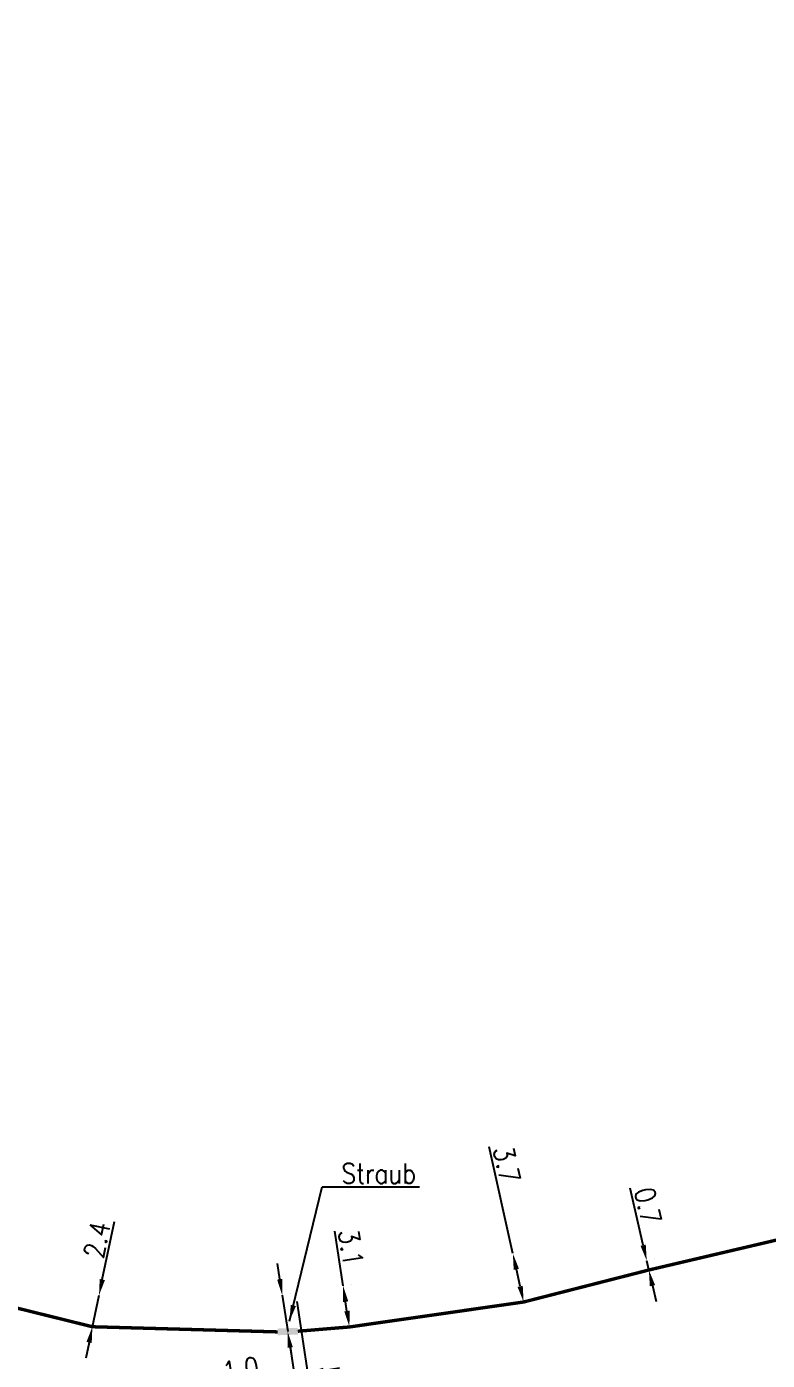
# Model space of a CAD drawing. Header units: millimetres. Extents: x 149996 to 151004, y 126998 to 128018.
# Drawn here: x 150780.6 to 150835.9, y 127224.4 to 127323.9 of the extents above; entities that cross this region are included whole.
import ezdxf
from ezdxf.enums import TextEntityAlignment as Align

# ---------------------------------------------------------------- set-up
doc = ezdxf.new("R2010")
doc.units = ezdxf.units.MM
doc.header["$PDMODE"] = 34
doc.linetypes.add('L_25_PE', pattern=[2000, 1000, 1000])
doc.layers.get('0').update_dxf_attribs({"linetype": 'CONTINUOUS'})
doc.layers.get('DEFPOINTS').update_dxf_attribs({"linetype": 'CONTINUOUS'})
doc.layers.add('L_150', color=1, linetype='CONTINUOUS')
doc.layers.add('L_340', color=7, linetype='CONTINUOUS')
doc.styles.get("Standard").update_dxf_attribs({"font": 'romans.shx', "width": 0.85})
doc.dimstyles.get("Standard").update_dxf_attribs({"dimtxt": 1.5, "dimasz": 1.2, "dimexe": 0.625, "dimexo": 0.625, "dimgap": 0.25, "dimtad": 1, "dimdec": 1, "dimzin": 0, "dimdsep": 46, "dimtxsty": 'Standard', "dimcen": -0.5, "dimadec": 0, "dimazin": 0, "dimtfac": 1, "dimtdec": 1, "dimtmove": 0, "dimatfit": 3, "dimfxl": 0, "dimtolj": 1, "dimtzin": 0, "dimarcsym": 0})

# ---------------------------------------------------------------- blocks, each defined once
blk = doc.blocks.new('*D613')
at = {"layer": 'DEFPOINTS', "color": 0, "linetype": 'Continuous', "transparency": 16777216}
for p in [(150785.987, 127229.242), (150785.987, 127229.242), (150785.493, 127226.893)]:
    blk.add_point(p, dxfattribs=at)
at = {"layer": 'L_150', "color": 0, "linetype": 'Continuous', "lineweight": -2, "transparency": 16777216}
for p, q in [((150786.234, 127230.416), (150787.146, 127234.753)), ((150785.493, 127226.893), (150785.987, 127229.242)), ((150785.246, 127225.719), (150784.999, 127224.544))]:
    blk.add_line(p, q, dxfattribs=at)
at = {"layer": 'L_150', "color": 0, "linetype": 'Continuous', "transparency": 16777216}
for points in [[(150786.038, 127230.457), (150786.43, 127230.375), (150785.987, 127229.242)], [(150785.05, 127225.76), (150785.442, 127225.678), (150785.493, 127226.893)]]:
    blk.add_solid(points, dxfattribs=at)
at = {"layer": 'L_150', "color": 0, "linetype": 'Continuous', "transparency": 16777216, "insert": (150785.835, 127233.378), "char_height": 1.5, "attachment_point": 5, "rotation": 78.1208}
blk.add_mtext('\\A1;2.4', dxfattribs=at)
blk = doc.blocks.new('L_340_02')
at = {"color": 0, "linetype": 'Continuous'}
blk.add_solid([(-0.75, 0.5), (0.75, 0.5), (-0.75, 0), (0.75, 0)], dxfattribs=at)
at = {"color": 0, "linetype": 'Continuous', "width": 0.75, "flags": 3}
for tag, p in [('DEF_LEG', (0, -4.5)), ('DEF_COUP', (0, -7)), ('DEF_TYPE', (0, -9.5))]:
    blk.add_attdef(tag, text='', height=1.2, dxfattribs=at).set_placement(p, align=Align.MIDDLE)
blk = doc.blocks.new('*D614')
at = {"layer": 'DEFPOINTS', "color": 0, "linetype": 'Continuous', "transparency": 16777216}
for p in [(150800.645, 127229.402), (150800.071, 127226.533), (150801.552, 127223.456)]:
    blk.add_point(p, dxfattribs=at)
at = {"layer": 'L_340', "color": 0, "linetype": 'Continuous', "lineweight": -2, "transparency": 16777216}
for p, q in [((150800.739, 127228.784), (150801.646, 127222.838)), ((150800.165, 127225.915), (150800.658, 127222.687)), ((150799.377, 127223.124), (150795.236, 127222.492)), ((150801.552, 127223.456), (150800.564, 127223.305)), ((150802.738, 127223.637), (150803.925, 127223.818))]:
    blk.add_line(p, q, dxfattribs=at)
at = {"layer": 'L_340', "color": 0, "linetype": 'Continuous', "transparency": 16777216}
for points in [[(150799.347, 127223.322), (150799.407, 127222.926), (150800.564, 127223.305)], [(150802.708, 127223.834), (150802.769, 127223.439), (150801.552, 127223.456)]]:
    blk.add_solid(points, dxfattribs=at)
at = {"layer": 'L_340', "color": 0, "linetype": 'Continuous', "transparency": 16777216, "insert": (150796.563, 127223.706), "char_height": 1.5, "attachment_point": 5, "rotation": 8.67232}
blk.add_mtext('\\A1;1.0', dxfattribs=at)
blk = doc.blocks.new('*D630')
at = {"layer": 'DEFPOINTS', "color": 0, "linetype": 'Continuous', "transparency": 16777216}
for p in [(150799.657, 127229.251), (150799.657, 127229.251), (150800.071, 127226.533)]:
    blk.add_point(p, dxfattribs=at)
at = {"layer": 'L_340', "color": 0, "linetype": 'Continuous', "lineweight": -2, "transparency": 16777216}
for p, q in [((150799.476, 127230.438), (150799.295, 127231.624)), ((150799.657, 127229.251), (150800.071, 127226.533)), ((150800.274, 127229.346), (150800.274, 127229.346)), ((150800.689, 127226.627), (150800.689, 127226.627)), ((150800.252, 127225.347), (150801.146, 127219.487))]:
    blk.add_line(p, q, dxfattribs=at)
at = {"layer": 'L_340', "color": 0, "linetype": 'Continuous', "transparency": 16777216}
for points in [[(150799.673, 127230.468), (150799.278, 127230.408), (150799.657, 127229.251)], [(150800.45, 127225.377), (150800.054, 127225.316), (150800.071, 127226.533)]]:
    blk.add_solid(points, dxfattribs=at)
at = {"layer": 'L_340', "color": 0, "linetype": 'Continuous', "transparency": 16777216, "insert": (150801.895, 127221.206), "char_height": 1.5, "attachment_point": 5, "rotation": 278.67232}
blk.add_mtext('\\A1;2.8', dxfattribs=at)
blk = doc.blocks.new('*D631')
at = {"layer": 'DEFPOINTS', "color": 0, "linetype": 'Continuous', "transparency": 16777216}
for p in [(150804.207, 127229.942), (150804.207, 127229.942), (150804.674, 127226.877)]:
    blk.add_point(p, dxfattribs=at)
at = {"layer": 'L_150', "color": 0, "linetype": 'Continuous', "lineweight": -2, "transparency": 16777216}
for p, q in [((150804.207, 127229.942), (150803.583, 127234.034)), ((150804.825, 127230.036), (150804.825, 127230.036)), ((150804.493, 127228.064), (150804.388, 127228.756)), ((150805.292, 127226.972), (150805.292, 127226.972))]:
    blk.add_line(p, q, dxfattribs=at)
at = {"layer": 'L_150', "color": 0, "linetype": 'Continuous', "transparency": 16777216}
for points in [[(150804.585, 127228.786), (150804.19, 127228.726), (150804.207, 127229.942)], [(150804.691, 127228.094), (150804.295, 127228.034), (150804.674, 127226.877)]]:
    blk.add_solid(points, dxfattribs=at)
at = {"layer": 'L_150', "color": 0, "linetype": 'Continuous', "transparency": 16777216, "insert": (150804.783, 127232.797), "char_height": 1.5, "attachment_point": 5, "rotation": 278.66607}
blk.add_mtext('\\A1;3.1', dxfattribs=at)
blk = doc.blocks.new('*D632')
at = {"layer": 'DEFPOINTS', "color": 0, "linetype": 'Continuous', "transparency": 16777216}
for p in [(150816.871, 127232.351), (150816.871, 127232.351), (150817.674, 127228.739)]:
    blk.add_point(p, dxfattribs=at)
at = {"layer": 'L_150', "color": 0, "linetype": 'Continuous', "lineweight": -2, "transparency": 16777216}
for p, q in [((150816.871, 127232.351), (150815.098, 127240.323)), ((150817.414, 127229.91), (150817.131, 127231.179))]:
    blk.add_line(p, q, dxfattribs=at)
at = {"layer": 'L_150', "color": 0, "linetype": 'Continuous', "transparency": 16777216}
for points in [[(150817.327, 127231.223), (150816.936, 127231.136), (150816.871, 127232.351)], [(150817.609, 127229.954), (150817.218, 127229.867), (150817.674, 127228.739)]]:
    blk.add_solid(points, dxfattribs=at)
at = {"layer": 'L_150', "color": 0, "linetype": 'Continuous', "transparency": 16777216, "insert": (150816.419, 127238.993), "char_height": 1.5, "attachment_point": 5, "rotation": 282.53464}
blk.add_mtext('\\A1;3.7', dxfattribs=at)
blk = doc.blocks.new('*D633')
at = {"layer": 'DEFPOINTS', "color": 0, "linetype": 'Continuous', "transparency": 16777216}
for p in [(150826.863, 127231.81), (150826.863, 127231.81), (150827.02, 127231.127)]:
    blk.add_point(p, dxfattribs=at)
at = {"layer": 'L_150', "color": 0, "linetype": 'Continuous', "lineweight": -2, "transparency": 16777216}
for p, q in [((150826.594, 127232.979), (150825.615, 127237.239)), ((150827.02, 127231.127), (150826.863, 127231.81)), ((150827.472, 127231.95), (150827.472, 127231.95)), ((150827.629, 127231.267), (150827.629, 127231.267)), ((150827.289, 127229.958), (150827.558, 127228.788))]:
    blk.add_line(p, q, dxfattribs=at)
at = {"layer": 'L_150', "color": 0, "linetype": 'Continuous', "transparency": 16777216}
for points in [[(150826.789, 127233.024), (150826.4, 127232.934), (150826.863, 127231.81)], [(150827.484, 127230.003), (150827.094, 127229.913), (150827.02, 127231.127)]]:
    blk.add_solid(points, dxfattribs=at)
at = {"layer": 'L_150', "color": 0, "linetype": 'Continuous', "transparency": 16777216, "insert": (150826.945, 127235.918), "char_height": 1.5, "attachment_point": 5, "rotation": 282.95247}
blk.add_mtext('\\A1;0.7', dxfattribs=at)

msp = doc.modelspace()

# ---------------------------------------------------------------- linework, layer by layer
at = {"layer": 'L_150', "linetype": 'L_25_PE', "const_width": 0.25, "flags": 128}
for points in [[(150799.322, 127226.509), (150785.493, 127226.893), (150772.145, 127230.197), (150759.634, 127234.85), (150749.161, 127238.42), (150734.128, 127243.521), (150724.082, 127247.431), (150722.278, 127248.055), (150707.411, 127253.276), (150694.191, 127258.17), (150674.181, 127265.259), (150656.161, 127272.154), (150641.843, 127277.148), (150626.708, 127282.619), (150619.524, 127285.042), (150604.76, 127290.711), (150583.212, 127298.471), (150579.455, 127299.845), (150560.681, 127306.589), (150549.979, 127310.408), (150545.071, 127312.123), (150542.152, 127313.174), (150542.152, 127313.174), (150535.244, 127316.001), (150534.989, 127315.299), (150533.813, 127315.724), (150532.546, 127316.183), (150532.648, 127316.465), (150515.182, 127323.763)], [(150800.821, 127226.557), (150804.678, 127226.877), (150817.674, 127228.739), (150827.02, 127231.127), (150846.531, 127235.704), (150858.392, 127238.379), (150861.263, 127239.069), (150861.454, 127238.253), (150866.18, 127238.905), (150871.211, 127240.339), (150877.353, 127241.449)]]:
    msp.add_lwpolyline(points, dxfattribs=at)

# ---------------------------------------------------------------- block references
at = {"layer": 'L_340', "rotation": 1.822819541362976}
msp.add_blockref('L_340_02', (150800.079, 127226.283), dxfattribs=at)

# ---------------------------------------------------------------- texts
at = {"layer": 'L_340', "linetype": 'Continuous', "insert": (150804.079, 127237.575), "char_height": 1.5, "attachment_point": 7}
msp.add_mtext('Straub', dxfattribs=at)

# ---------------------------------------------------------------- dimensions: what is measured, and where the dimension line sits
at = {"layer": 'L_150', "linetype": 'Continuous'}
for base, p1, p2, angle, picture, middle in [((150816.871, 127232.351), (150817.674, 127228.739), (150816.871, 127232.351), 282.53464, '*D632', (150815.442, 127238.776)), ((150826.863, 127231.81), (150827.02, 127231.127), (150826.863, 127231.81), 282.95247, '*D633', (150825.97, 127235.694)), ((150785.987, 127229.242), (150785.493, 127226.893), (150785.987, 127229.242), 258.1208, '*D613', (150786.814, 127233.172)), ((150804.207, 127229.942), (150804.674, 127226.877), (150804.207, 127229.942), 278.66607, '*D631', (150803.794, 127232.646))]:
    dim = msp.add_linear_dim(base=base, p1=p1, p2=p2, angle=angle, dimstyle='Standard', dxfattribs=at)
    dim.commit()
    dim.dimension.update_dxf_attribs({"geometry": picture, "text_midpoint": middle, "dimtype": 160})
at = {"layer": 'L_340', "linetype": 'Continuous'}
for base, p2, angle, picture, middle in [((150799.657, 127229.251), (150799.657, 127229.251), 278.67232, '*D630', (150800.907, 127221.055)), ((150801.552, 127223.456), (150800.645, 127229.402), 188.67232, '*D614', (150796.713, 127222.718))]:
    dim = msp.add_linear_dim(base=base, p1=(150800.071, 127226.533), p2=p2, angle=angle, dimstyle='Standard', dxfattribs=at)
    dim.commit()
    dim.dimension.update_dxf_attribs({"geometry": picture, "text_midpoint": middle, "dimtype": 160})

# ---------------------------------------------------------------- leaders
at = {"layer": 'L_340', "linetype": 'Continuous', "annotation_type": 0, "has_hookline": 1, "hookline_direction": 0, "text_width": 5.829}
msp.add_leader([(150800.205, 127227.312), (150802.629, 127237.325), (150803.829, 127237.325)], dimstyle='Standard', dxfattribs=at)

doc.saveas('drawing.dxf')
